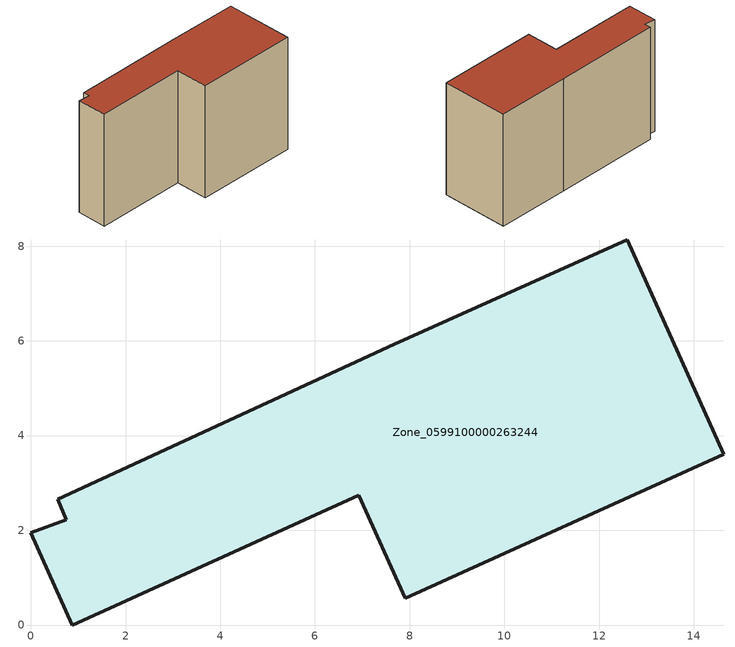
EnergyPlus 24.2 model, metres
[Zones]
Zone_0599100000263244
 floor ground (C_G): 14.63,3.6 7.91,0.56 6.93,2.74 0.88,0 0,1.95 0.75,2.22 0.57,2.66 7.68,5.93 12.6,8.13 z3.21
 wall outside (C_F): 0.88,0 6.93,2.74 7.91,0.56 14.63,3.6 12.6,8.13 7.68,5.93 0.57,2.66 0.75,2.22 0,1.95 0.88,0 z3.21:11.69
 roof outside (C_R): 14.63,3.6 12.6,8.13 7.68,5.93 0.57,2.66 0.75,2.22 0,1.95 0.88,0 6.93,2.74 7.91,0.56 z11.69
[BUILDING]
Pand.0599100000263244: North Axis=0; Terrain=City; Loads Convergence Tolerance Value=0.04; Temperature Convergence Tolerance Value=0.4; Solar Distribution=FullExterior; Maximum Number of Warmup Days=25; Minimum Number of Warmup Days=1
[Site:Location]
Rotterdam.The.Hague.AP_ZH_NLD Design_Conditions: Latitude=51.96; Longitude=4.45; Time Zone=1; Elevation=-4.5
[SITE:GROUNDTEMPERATURE:BUILDINGSURFACE]
18, 18, 18, 18, 18, 18, 18, 18, 18, 18, 18, 18
[MATERIAL] Thermal Absorptance=0.9; Solar Absorptance=0.7; Visible Absorptance=0.7
Name | Roughness | Thickness | Conductivity | Density | Specific Heat
G.TI.1946 | MediumSmooth | 0.15 | 1 | 540 | 1210
F.TI.1946 | Rough | 0.3 | 0.857143 | 1920 | 840
R.TI.1946 | MediumRough | 0.2 | 0.1 | 1500 | 1000
[CONSTRUCTION]
C_G: G.TI.1946
C_F: F.TI.1946
C_R: R.TI.1946
[ZONE]
Zone_0599100000263244: Type=1; Multiplier=1; Ceiling Height=Autocalculate; Volume=Autocalculate; Floor Area=autocalculate; Part of Total Floor Area=Yes
[ZONEINFILTRATION:DESIGNFLOWRATE]
Infil_Zone_0599100000263244: Zone or ZoneList or Space or SpaceList=Zone_0599100000263244; Schedule=AlwaysOn; Design Flow Rate Calculation Method=Flow/Area; Flow Rate per Floor Area=0.003; Constant Term Coefficient=1; Temperature Term Coefficient=0; Velocity Term Coefficient=0; Velocity Squared Term Coefficient=0
[HVACTEMPLATE:ZONE:IDEALLOADSAIRSYSTEM]
Zone_0599100000263244: Maximum Heating Supply Air Temperature=50; Minimum Cooling Supply Air Temperature=13; Maximum Heating Supply Air Humidity Ratio=0.0156; Minimum Cooling Supply Air Humidity Ratio=0.0077; Heating Limit=NoLimit; Cooling Limit=NoLimit; Dehumidification Control Type=ConstantSensibleHeatRatio; Cooling Sensible Heat Ratio=0.7; Dehumidification Setpoint=60; Humidification Control Type=None; Humidification Setpoint=30; Outdoor Air Method=None; Outdoor Air Flow Rate per Person=0.00944; Outdoor Air Flow Rate per Zone Floor Area=0; Outdoor Air Flow Rate per Zone=0; Demand Controlled Ventilation Type=None; Outdoor Air Economizer Type=NoEconomizer; Heat Recovery Type=None; Sensible Heat Recovery Effectiveness=0.7; Latent Heat Recovery Effectiveness=0.65
[ZONECONTROL:THERMOSTAT]
ThermostatControl_Zone_0599100000263244: Zone or ZoneList=Zone_0599100000263244; Control Type Schedule=DualSetpointControlType; Control 1=Thermostat_Zone_0599100000263244; Temperature Difference Between Cutout And Setpoint=0
[THERMOSTATSETPOINT:DUALSETPOINT]
Thermostat_Zone_0599100000263244: Heating Setpoint Temperature Schedule=HeatingSetpoint_Zone_0599100000263244; Cooling Setpoint Temperature Schedule=CoolingSetpoint_Zone_0599100000263244
[SCHEDULE:COMPACT]
HeatingSetpoint_Zone_0599100000263244: Through: 12/31, For: AllDays, Until: 24:00, 21
CoolingSetpoint_Zone_0599100000263244: Through: 12/31, For: AllDays, Until: 24:00, 24
DualSetpointControlType: Through: 12/31, For: AllDays, Until: 24:00, 4
AlwaysOn: Through: 12/31, For: AllDays, Until: 24:00, 1
